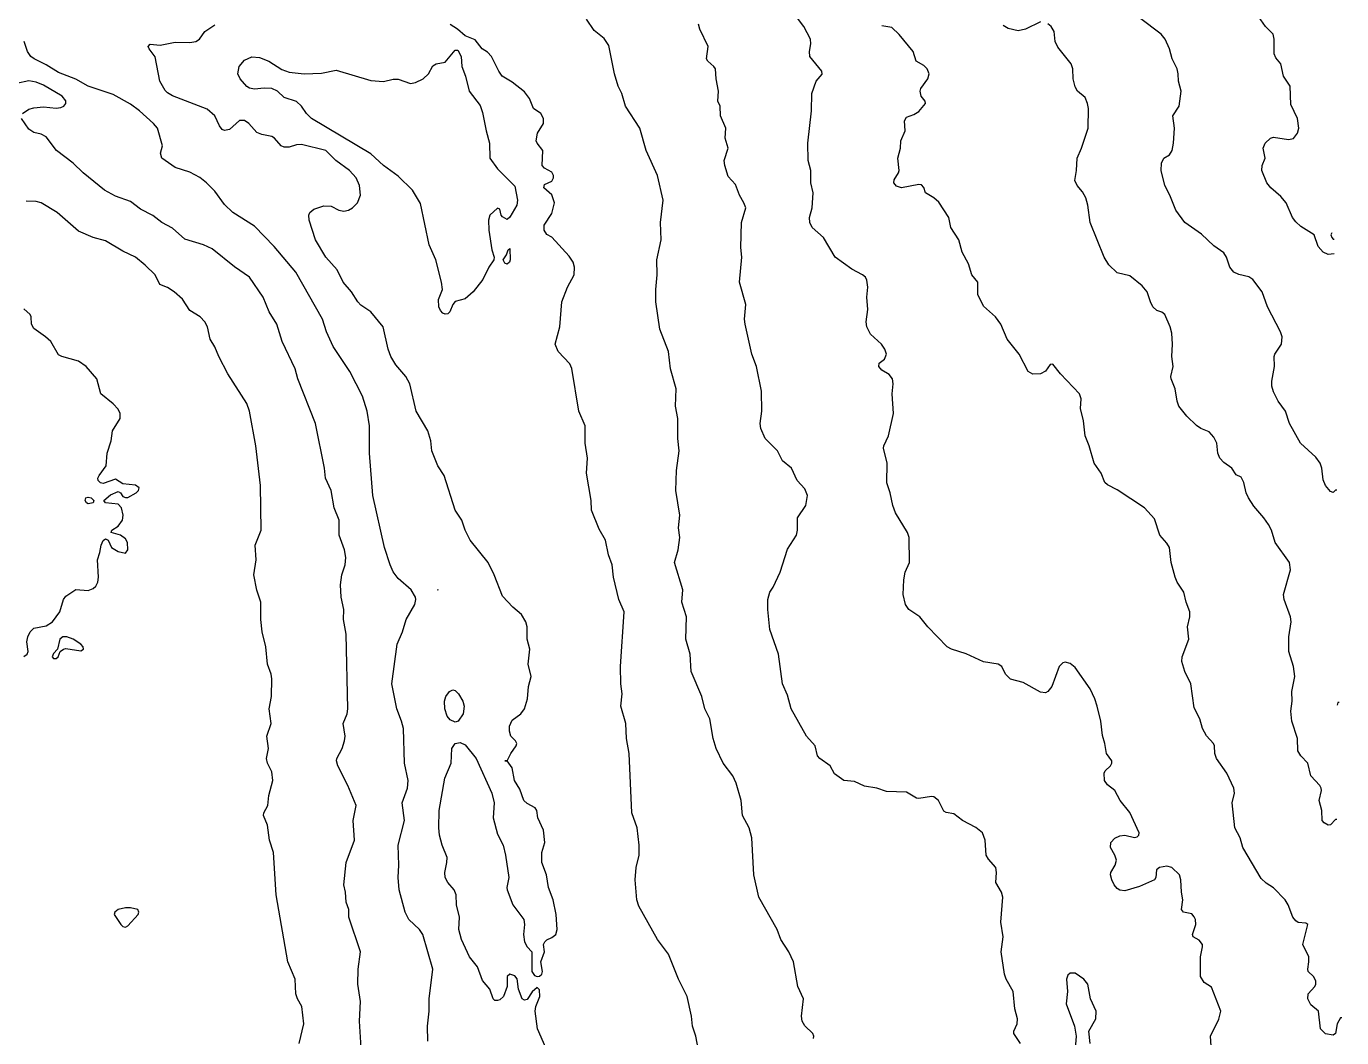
# Model space of a CAD drawing. Header units: inches. Extents: x 3308444 to 3309224, y 1376414 to 1377188.
# Drawn here: x 3309015.8 to 3309217.8, y 1376919.4 to 1377074.7 of the extents above; entities that cross this region are included whole.
import ezdxf

# ---------------------------------------------------------------- set-up
doc = ezdxf.new("R2010")
doc.units = ezdxf.units.IN
doc.header["$MEASUREMENT"] = 0

msp = doc.modelspace()

# ---------------------------------------------------------------- linework, layer by layer
for points, elevation in [([(3309197.74, 1376918.13), (3309197.66, 1376919.66), (3309198.95, 1376922.29), (3309199.21, 1376923.47), (3309197.8, 1376927.2), (3309196.66, 1376927.91), (3309196.12, 1376928.8), (3309196.1, 1376931.84), (3309196.44, 1376933.36), (3309196.4, 1376933.75), (3309195.9, 1376934.4), (3309194.99, 1376934.89), (3309194.89, 1376935.27), (3309195.4, 1376936.79), (3309195.34, 1376937.55), (3309195.14, 1376937.98), (3309194.76, 1376938.41), (3309193.49, 1376938.7), (3309193.21, 1376939.08), (3309193.4, 1376940.6), (3309193.2, 1376941.74), (3309193.11, 1376943.65), (3309192.89, 1376944.41), (3309191.71, 1376945.57), (3309190.95, 1376945.75), (3309189.81, 1376945.55), (3309189.34, 1376945.17), (3309189.25, 1376944.03), (3309189.05, 1376943.65), (3309186.76, 1376942.63), (3309184.48, 1376941.95), (3309183.72, 1376942.08), (3309183.34, 1376942.32), (3309182.85, 1376942.88), (3309182.49, 1376943.65), (3309182.29, 1376944.41), (3309182.36, 1376944.79), (3309183.03, 1376945.93), (3309183.21, 1376946.69), (3309182.97, 1376947.45), (3309182.27, 1376948.6), (3309182.34, 1376949.36), (3309182.95, 1376950.03), (3309183.72, 1376950.43), (3309184.48, 1376950.5), (3309186, 1376950.16), (3309186.38, 1376950.25), (3309186.62, 1376950.5), (3309186.68, 1376950.88), (3309185.24, 1376953.99), (3309183.76, 1376955.83), (3309182.95, 1376957.37), (3309181.81, 1376958.22), (3309181.39, 1376958.88), (3309181.3, 1376960.02), (3309181.47, 1376960.4), (3309182.31, 1376961.16), (3309182.5, 1376961.54), (3309182.49, 1376961.92), (3309181.7, 1376963.06), (3309181.44, 1376964.59), (3309181.05, 1376965.82), (3309180.8, 1376968.01), (3309180.25, 1376970.3), (3309179.91, 1376971.44), (3309179.16, 1376972.96), (3309176.86, 1376976.26), (3309176.1, 1376976.85), (3309175.34, 1376977.07), (3309174.96, 1376976.98), (3309174.39, 1376976.39), (3309173.26, 1376973.34), (3309172.67, 1376972.58), (3309172.29, 1376972.38), (3309171.53, 1376972.46), (3309168.87, 1376973.95), (3309166.96, 1376974.47), (3309166.17, 1376975.25), (3309165.58, 1376976.39), (3309165.06, 1376976.75), (3309162.77, 1376977.12), (3309160.11, 1376978.35), (3309157.9, 1376979.06), (3309157.22, 1376979.44), (3309154.25, 1376982.48), (3309152.99, 1376984.01), (3309151.34, 1376985.15), (3309150.8, 1376985.91), (3309150.46, 1376987.43), (3309150.56, 1376989.72), (3309150.75, 1376990.86), (3309151.44, 1376992.38), (3309151.38, 1376996.19), (3309151.1, 1376996.95), (3309149.29, 1377000), (3309148.89, 1377001.14), (3309148.47, 1377003.04), (3309147.96, 1377004.57), (3309147.99, 1377007.61), (3309147.44, 1377009.9), (3309147.47, 1377010.28), (3309148.18, 1377011.8), (3309148.96, 1377015.23), (3309148.75, 1377018.27), (3309148.92, 1377019.8), (3309148.82, 1377020.56), (3309148.31, 1377021.24), (3309147.16, 1377021.91), (3309146.74, 1377022.46), (3309146.78, 1377022.94), (3309147.59, 1377023.6), (3309147.92, 1377024.37), (3309147.65, 1377025.13), (3309147.14, 1377025.89), (3309145.46, 1377027.41), (3309144.88, 1377028.55), (3309144.78, 1377029.32), (3309145.05, 1377031.22), (3309144.89, 1377033.12), (3309145.01, 1377034.65), (3309144.88, 1377035.69), (3309144.65, 1377036.17), (3309144.23, 1377036.55), (3309142.59, 1377037.37), (3309140.02, 1377039.22), (3309138.22, 1377042.26), (3309136.5, 1377043.78), (3309136.1, 1377044.55), (3309136.09, 1377045.31), (3309136.48, 1377046.83), (3309136.65, 1377049.12), (3309136.29, 1377050.64), (3309136.28, 1377052.54), (3309135.89, 1377054.07), (3309135.8, 1377056.73), (3309136.4, 1377061.68), (3309136.44, 1377064.35), (3309137.09, 1377066.25), (3309138.02, 1377067.35), (3309137.97, 1377067.77), (3309136.14, 1377070.06), (3309136.07, 1377070.82), (3309136.3, 1377071.96), (3309136.22, 1377072.72), (3309135.19, 1377074.63), (3309134.06, 1377076.15)], 4488), ([(3309216.65, 1377039.75), (3309215.7, 1377039.67), (3309214.94, 1377040.01), (3309214.18, 1377040.86), (3309213.55, 1377042.64), (3309211.51, 1377043.96), (3309210.75, 1377044.64), (3309210.24, 1377045.31), (3309209.28, 1377047.59), (3309208.47, 1377048.55), (3309206.93, 1377049.88), (3309206.28, 1377050.64), (3309205.54, 1377052.54), (3309205.6, 1377053.3), (3309206.02, 1377054.45), (3309205.71, 1377055.97), (3309206.06, 1377056.73), (3309206.87, 1377057.49), (3309207.32, 1377057.68), (3309209.61, 1377057.31), (3309210.37, 1377057.47), (3309211.02, 1377058.25), (3309211.22, 1377059.02), (3309211.02, 1377060.54), (3309209.99, 1377062.65), (3309209.87, 1377065.49), (3309208.88, 1377067.01), (3309208.47, 1377068.91), (3309207.7, 1377069.85), (3309207.43, 1377070.44), (3309207.42, 1377072.72), (3309207.28, 1377073.48), (3309206.07, 1377074.63), (3309205.04, 1377076.18)], 4492), ([(3309096.3, 1376916.23), (3309094.32, 1376920.8), (3309093.94, 1376923.47), (3309094.07, 1376924.23), (3309094.66, 1376925.75), (3309094.62, 1376926.77), (3309094.24, 1376927.13), (3309093.48, 1376926.44), (3309092.71, 1376925.3), (3309092.33, 1376925.2), (3309091.95, 1376925.37), (3309091.41, 1376926.89), (3309091.19, 1376928.45), (3309090.81, 1376928.9), (3309090.05, 1376929.18), (3309089.67, 1376928.8), (3309089.63, 1376927.27), (3309089.09, 1376925.75), (3309088.53, 1376925.24), (3309088.15, 1376925.11), (3309087.76, 1376925.15), (3309087.52, 1376925.37), (3309087, 1376926.89), (3309085.86, 1376928.2), (3309085.09, 1376930.32), (3309083.86, 1376931.84), (3309082.62, 1376934.51), (3309082.23, 1376936.03), (3309082.32, 1376937.93), (3309081.86, 1376939.84), (3309081.79, 1376941.36), (3309081.5, 1376942.12), (3309080.53, 1376943.22), (3309080.13, 1376944.03), (3309080.05, 1376944.79), (3309080.4, 1376946.31), (3309080.41, 1376947.07), (3309079.65, 1376948.98), (3309079.24, 1376950.5), (3309079.14, 1376951.64), (3309079.22, 1376954.31), (3309080.09, 1376959.26), (3309081.03, 1376961.54), (3309081.14, 1376963.83), (3309081.67, 1376964.56), (3309082.43, 1376964.76), (3309083.2, 1376964.36), (3309084.87, 1376962.3), (3309087.28, 1376956.97), (3309087.65, 1376955.45), (3309087.52, 1376953.16), (3309088.15, 1376950.67), (3309089.04, 1376948.98), (3309089.39, 1376947.45), (3309089.9, 1376944.03), (3309089.6, 1376942.5), (3309089.65, 1376942.12), (3309090.53, 1376939.84), (3309092.23, 1376937.55), (3309092.3, 1376936.79), (3309092.15, 1376935.27), (3309092.31, 1376934.13), (3309092.71, 1376933.39), (3309093.43, 1376932.6), (3309093.41, 1376929.56), (3309093.86, 1376928.97), (3309094.24, 1376928.8), (3309094.62, 1376928.84), (3309094.95, 1376929.18), (3309095.06, 1376929.56), (3309094.83, 1376931.08), (3309095.36, 1376932.6), (3309095.25, 1376933.75), (3309095.41, 1376934.13), (3309095.76, 1376934.46), (3309096.52, 1376934.79), (3309097.13, 1376935.27), (3309097.34, 1376936.03), (3309097.18, 1376938.31), (3309096.71, 1376940.6), (3309095.97, 1376942.5), (3309095.67, 1376944.41), (3309094.95, 1376946.31), (3309094.96, 1376947.83), (3309095.43, 1376949.36), (3309095.2, 1376951.26), (3309094.33, 1376953.16), (3309094.18, 1376954.31), (3309093.92, 1376954.69), (3309092.71, 1376955.35), (3309092.2, 1376955.83), (3309091.57, 1376957.56), (3309090.77, 1376958.88), (3309090.43, 1376960.87), (3309089.67, 1376961.92), (3309089.29, 1376961.92), (3309089.67, 1376961.92), (3309090.22, 1376963.06), (3309091.05, 1376964.21), (3309091.14, 1376964.59), (3309090.94, 1376964.97), (3309090.19, 1376965.73), (3309089.99, 1376966.49), (3309090, 1376967.25), (3309090.43, 1376968.15), (3309091.74, 1376969.16), (3309092.29, 1376969.92), (3309092.75, 1376971.44), (3309092.91, 1376973.34), (3309093.31, 1376974.87), (3309092.88, 1376976.77), (3309093.15, 1376979.06), (3309092.7, 1376980.58), (3309092.7, 1376982.48), (3309092.52, 1376983.24), (3309091.84, 1376984.39), (3309090.49, 1376985.53), (3309088.91, 1376987.21), (3309087.67, 1376990.48), (3309086.75, 1376992.38), (3309083.96, 1376995.82), (3309083.18, 1376997.33), (3309082.67, 1376998.86), (3309081.67, 1377000.38), (3309079.99, 1377005.71), (3309079.01, 1377007.23), (3309078.08, 1377009.52), (3309077.91, 1377011.04), (3309077.47, 1377012.56), (3309075.65, 1377015.61), (3309074.68, 1377019.8), (3309074.08, 1377020.94), (3309072.53, 1377022.71), (3309071.77, 1377023.99), (3309071.37, 1377025.13), (3309070.6, 1377028.55), (3309068.73, 1377030.84), (3309067.2, 1377031.86), (3309066.7, 1377032.36), (3309065.72, 1377033.89), (3309064.46, 1377035.41), (3309063.55, 1377037.31), (3309061.82, 1377039.22), (3309060.2, 1377041.88), (3309059.23, 1377044.93), (3309059.18, 1377045.69), (3309059.35, 1377046.07), (3309059.97, 1377046.62), (3309061.49, 1377047.14), (3309062.63, 1377047.08), (3309063.78, 1377046.47), (3309064.54, 1377046.28), (3309065.3, 1377046.46), (3309065.87, 1377046.83), (3309066.65, 1377047.59), (3309067.12, 1377048.73), (3309066.98, 1377050.26), (3309066.46, 1377051.4), (3309065.42, 1377052.54), (3309063.36, 1377054.07), (3309061.82, 1377055.59), (3309058.07, 1377056.51), (3309057.3, 1377056.49), (3309056.16, 1377056.14), (3309055.4, 1377056.14), (3309054.93, 1377056.35), (3309053.91, 1377057.49), (3309053.5, 1377057.75), (3309051.97, 1377058.05), (3309051.21, 1377058.35), (3309049.98, 1377059.78), (3309049.31, 1377060.23), (3309048.55, 1377060.2), (3309047.02, 1377058.86), (3309046.26, 1377058.7), (3309045.88, 1377058.86), (3309045.46, 1377059.4), (3309044.77, 1377060.92), (3309043.6, 1377061.97), (3309038.27, 1377064), (3309037.5, 1377064.44), (3309037.12, 1377064.84), (3309036.33, 1377066.25), (3309035.6, 1377069.97), (3309034.66, 1377071.2), (3309034.53, 1377071.58), (3309034.84, 1377071.94), (3309036.36, 1377071.8), (3309038.65, 1377072.22), (3309040.93, 1377072.18), (3309041.82, 1377072.34), (3309042.38, 1377072.72), (3309043.22, 1377073.88), (3309044.74, 1377074.88)], 4484), ([(3309118.96, 1376917.75), (3309118.63, 1376919.66), (3309118.08, 1376921.18), (3309117.96, 1376922.7), (3309117.27, 1376925.75), (3309115.94, 1376928.41), (3309114.42, 1376932.25), (3309112.72, 1376934.51), (3309109.85, 1376939.61), (3309109.54, 1376940.6), (3309109.31, 1376943.65), (3309109.45, 1376945.55), (3309109.92, 1376947.45), (3309109.9, 1376948.98), (3309109.59, 1376951.64), (3309108.78, 1376953.93), (3309108.39, 1376963.06), (3309107.97, 1376965.35), (3309107.89, 1376967.63), (3309107.11, 1376970.3), (3309107.31, 1376972.2), (3309107.1, 1376973.73), (3309107.04, 1376976.39), (3309107.61, 1376984.77), (3309106.8, 1376986.67), (3309105.96, 1376990.1), (3309105.79, 1376992), (3309105.2, 1376993.52), (3309104.72, 1376995.81), (3309103.76, 1376997.47), (3309102.61, 1377000.38), (3309102.55, 1377001.9), (3309101.82, 1377006.09), (3309101.97, 1377008.37), (3309101.64, 1377010.66), (3309101.6, 1377013.32), (3309100.65, 1377015.61), (3309099.57, 1377022.13), (3309099.27, 1377022.84), (3309097.48, 1377024.75), (3309097, 1377025.89), (3309097.74, 1377028.55), (3309098.06, 1377032.36), (3309098.92, 1377034.65), (3309099.93, 1377036.55), (3309100.01, 1377037.69), (3309099.8, 1377038.45), (3309099.19, 1377039.41), (3309096.52, 1377042.3), (3309095.76, 1377042.74), (3309095.35, 1377043.4), (3309095.33, 1377044.17), (3309096.52, 1377045.93), (3309096.89, 1377047.59), (3309096.52, 1377048.78), (3309095.27, 1377049.88), (3309095.38, 1377050.38), (3309096.52, 1377050.89), (3309096.76, 1377051.4), (3309096.74, 1377051.78), (3309096.52, 1377052.27), (3309095.38, 1377052.89), (3309095.03, 1377053.3), (3309095.11, 1377055.59), (3309094.24, 1377056.73), (3309094.12, 1377057.11), (3309094.3, 1377058.25), (3309095.22, 1377059.78), (3309095.24, 1377060.54), (3309094.83, 1377061.3), (3309093.71, 1377062.06), (3309093.08, 1377063.58), (3309092.33, 1377064.64), (3309090.43, 1377066.09), (3309088.87, 1377067.01), (3309088.35, 1377067.77), (3309087.25, 1377070.06), (3309086.62, 1377070.69), (3309085.81, 1377071.2), (3309084.72, 1377072.62), (3309083.2, 1377073.23), (3309082, 1377074.25), (3309080.91, 1377074.93)], 4485), ([(3309136.67, 1376919.28), (3309136.73, 1376919.66), (3309136.59, 1376920.04), (3309135.36, 1376921.25), (3309134.95, 1376921.94), (3309134.84, 1376922.7), (3309135.13, 1376925.37), (3309134.29, 1376927.27), (3309133.59, 1376931.08), (3309132.91, 1376932.6), (3309131.69, 1376934.51), (3309131.13, 1376936.03), (3309128.3, 1376940.98), (3309127.54, 1376944.41), (3309127.21, 1376950.12), (3309126.8, 1376951.64), (3309125.79, 1376953.55), (3309125.59, 1376955.83), (3309124.82, 1376958.49), (3309124.28, 1376959.64), (3309122.82, 1376961.54), (3309121.72, 1376963.83), (3309121.29, 1376965.35), (3309120.77, 1376968.39), (3309120, 1376969.92), (3309119.52, 1376971.82), (3309117.92, 1376975.63), (3309117.74, 1376978.29), (3309117.08, 1376980.58), (3309117.19, 1376984.01), (3309116.48, 1376986.29), (3309116.61, 1376988.19), (3309115.34, 1376992.38), (3309115.88, 1376994.29), (3309116.16, 1376996.19), (3309115.95, 1376997.71), (3309116.14, 1376999.62), (3309115.55, 1377003.42), (3309115.67, 1377006.47), (3309116.07, 1377009.52), (3309115.84, 1377011.42), (3309115.84, 1377014.47), (3309115.5, 1377016.37), (3309115.59, 1377019.04), (3309114.74, 1377022.08), (3309114.43, 1377024.75), (3309113.11, 1377028.17), (3309112.48, 1377032.36), (3309112.45, 1377034.27), (3309112.68, 1377036.55), (3309112.63, 1377038.83), (3309113.31, 1377041.88), (3309113.2, 1377044.55), (3309113.61, 1377047.97), (3309112.71, 1377051.78), (3309110.97, 1377055.59), (3309110.01, 1377059.02), (3309107.83, 1377062.44), (3309107.25, 1377064.35), (3309106.67, 1377065.49), (3309106.15, 1377067.39), (3309105.28, 1377071.72), (3309104.52, 1377072.81), (3309103, 1377074.05), (3309101.82, 1377075.77)], 4486), ([(3309168.46, 1376918.52), (3309167.47, 1376920.04), (3309167.45, 1376920.42), (3309167.98, 1376921.56), (3309168, 1376922.32), (3309167.59, 1376923.85), (3309167.33, 1376926.51), (3309166.26, 1376928.41), (3309166, 1376929.18), (3309165.5, 1376932.6), (3309165.79, 1376934.89), (3309165.47, 1376937.17), (3309165.75, 1376940.98), (3309165.53, 1376941.74), (3309164.68, 1376943.26), (3309164.79, 1376944.79), (3309164.69, 1376945.55), (3309163.54, 1376946.85), (3309163.22, 1376947.45), (3309163.07, 1376949.74), (3309162.62, 1376950.88), (3309161.63, 1376951.68), (3309159.57, 1376952.78), (3309158.21, 1376953.79), (3309157.06, 1376953.99), (3309156.68, 1376954.19), (3309155.88, 1376955.83), (3309155.16, 1376956.37), (3309154.78, 1376956.46), (3309152.87, 1376956.12), (3309152.49, 1376956.21), (3309150.97, 1376957.11), (3309147.92, 1376957.21), (3309146.4, 1376957.71), (3309144.5, 1376958.04), (3309142.97, 1376958.77), (3309141.35, 1376958.88), (3309139.93, 1376959.92), (3309139.26, 1376961.16), (3309137.64, 1376962.26), (3309137.28, 1376962.68), (3309136.95, 1376964.21), (3309135.61, 1376965.73), (3309133.27, 1376969.92), (3309132.69, 1376972.02), (3309131.92, 1376973.73), (3309131.32, 1376978.29), (3309129.99, 1376982.1), (3309129.67, 1376985.15), (3309129.67, 1376986.67), (3309129.97, 1376987.81), (3309130.48, 1376988.57), (3309131.55, 1376990.86), (3309132.69, 1376994.39), (3309134.06, 1376996.57), (3309134.22, 1376997.33), (3309134.21, 1376999.24), (3309135.49, 1377001.14), (3309135.75, 1377002.66), (3309135.36, 1377003.7), (3309134.17, 1377004.95), (3309133.33, 1377006.85), (3309131.92, 1377007.99), (3309131.17, 1377009.52), (3309129.27, 1377011.39), (3309128.62, 1377012.94), (3309128.51, 1377013.7), (3309128.75, 1377015.61), (3309128.68, 1377018.65), (3309127.92, 1377022.46), (3309127.21, 1377024.37), (3309126.21, 1377028.94), (3309126.11, 1377029.7), (3309126.27, 1377031.98), (3309125.33, 1377035.41), (3309125.7, 1377039.22), (3309125.55, 1377040.74), (3309125.62, 1377044.55), (3309126.27, 1377046.83), (3309126.01, 1377047.59), (3309125.31, 1377048.73), (3309124.7, 1377050.41), (3309123.56, 1377051.6), (3309123.06, 1377053.3), (3309122.97, 1377054.07), (3309123.57, 1377055.97), (3309123.13, 1377057.49), (3309123.21, 1377059.02), (3309122.39, 1377060.92), (3309122.35, 1377062.44), (3309121.97, 1377063.2), (3309122.09, 1377064.73), (3309121.74, 1377066.63), (3309121.66, 1377068.15), (3309121.4, 1377068.53), (3309120.44, 1377069.3), (3309120.24, 1377069.68), (3309120.53, 1377071.58), (3309119.23, 1377074.25), (3309119.04, 1377075.01)], 4487), ([(3309217.79, 1376922.46), (3309217.6, 1376922.46), (3309217.12, 1376921.56), (3309216.85, 1376920.04), (3309216.46, 1376919.82), (3309215.32, 1376920.01), (3309214.54, 1376920.8), (3309214.23, 1376923.47), (3309213.03, 1376924.49), (3309212.61, 1376925.37), (3309212.67, 1376926.13), (3309213.68, 1376927.27), (3309213.84, 1376927.65), (3309213.8, 1376928.14), (3309213.47, 1376928.8), (3309212.65, 1376929.56), (3309212.57, 1376929.94), (3309212.77, 1376931.08), (3309212.73, 1376931.84), (3309211.83, 1376933.75), (3309212.58, 1376936.79), (3309212.27, 1376936.99), (3309211.13, 1376937.1), (3309210.75, 1376937.34), (3309210.3, 1376937.93), (3309209.59, 1376939.84), (3309209.12, 1376940.6), (3309207.32, 1376942.45), (3309206.18, 1376943.14), (3309205.42, 1376943.88), (3309202.62, 1376948.6), (3309202.18, 1376950.12), (3309201.4, 1376951.64), (3309200.96, 1376955.45), (3309201.33, 1376956.97), (3309201.24, 1376957.73), (3309200.17, 1376960.02), (3309198.55, 1376962.3), (3309198.29, 1376963.06), (3309198.26, 1376964.21), (3309198.12, 1376964.59), (3309197.04, 1376965.78), (3309196.43, 1376966.87), (3309196.02, 1376968.39), (3309195.14, 1376970.07), (3309194.64, 1376973.73), (3309193.73, 1376975.63), (3309193.23, 1376977.15), (3309193.3, 1376977.91), (3309194.33, 1376980.58), (3309194.13, 1376982.48), (3309194.46, 1376984.01), (3309194.47, 1376984.77), (3309193.89, 1376986.29), (3309193.54, 1376987.81), (3309192.55, 1376989.34), (3309192.23, 1376990.1), (3309191.6, 1376992.38), (3309191.33, 1376994.67), (3309190.95, 1376995.33), (3309189.87, 1376996.57), (3309189.05, 1376999.05), (3309187.52, 1377000.78), (3309183.34, 1377003.54), (3309181.81, 1377004.29), (3309181.43, 1377004.67), (3309180.85, 1377006.09), (3309179.79, 1377007.61), (3309179.03, 1377010.28), (3309178.4, 1377011.8), (3309178.16, 1377014.09), (3309177.71, 1377015.99), (3309177.8, 1377017.51), (3309177.55, 1377018.27), (3309174.62, 1377021.32), (3309173.44, 1377022.82), (3309173.05, 1377022.75), (3309172.29, 1377021.74), (3309171.53, 1377021.33), (3309170.39, 1377021.28), (3309169.65, 1377021.7), (3309168.27, 1377024.37), (3309166.45, 1377026.65), (3309165.47, 1377028.94), (3309164.65, 1377030.08), (3309162.77, 1377031.69), (3309161.91, 1377033.5), (3309161.93, 1377035.41), (3309161.01, 1377036.55), (3309160.49, 1377038.21), (3309159.5, 1377039.98), (3309158.99, 1377041.88), (3309157.78, 1377043.78), (3309157.46, 1377045.31), (3309155.92, 1377047.66), (3309155.16, 1377048.33), (3309153.89, 1377049.12), (3309153.64, 1377049.92), (3309153.26, 1377050.33), (3309152.87, 1377050.38), (3309150.21, 1377049.88), (3309149.45, 1377050.15), (3309149.03, 1377050.64), (3309149.07, 1377051.13), (3309149.76, 1377052.16), (3309149.85, 1377052.54), (3309149.61, 1377054.45), (3309150.06, 1377055.97), (3309150.1, 1377057.11), (3309150.74, 1377058.63), (3309150.64, 1377060.16), (3309150.97, 1377060.73), (3309152.11, 1377061.13), (3309152.87, 1377061.61), (3309153.89, 1377062.82), (3309153.83, 1377063.2), (3309153.23, 1377063.97), (3309153.05, 1377064.73), (3309153.15, 1377065.11), (3309154.26, 1377066.63), (3309154.45, 1377067.39), (3309154.13, 1377068.15), (3309153.64, 1377068.67), (3309152.45, 1377069.3), (3309152.01, 1377070.82), (3309149.83, 1377073.43), (3309148.69, 1377074.49), (3309147.16, 1377074.77)], 4489), ([(3309171.53, 1377075.36), (3309169.25, 1377074.26), (3309168.1, 1377074), (3309166.58, 1377074.35), (3309165.82, 1377074.78)], 4490), ([(3309217.03, 1376952.91), (3309216.84, 1376952.91), (3309216.08, 1376952.1), (3309215.7, 1376952.02), (3309215.08, 1376952.4), (3309214.82, 1376952.78), (3309214.76, 1376954.31), (3309214.35, 1376955.83), (3309214.68, 1376957.35), (3309214.64, 1376957.73), (3309214.46, 1376958.11), (3309213.03, 1376959.6), (3309212.57, 1376961.54), (3309211.51, 1376962.68), (3309211.05, 1376963.44), (3309210.99, 1376965.35), (3309210.16, 1376968.01), (3309209.99, 1376969.54), (3309210.21, 1376971.06), (3309210.16, 1376972.58), (3309210.59, 1376974.87), (3309210.4, 1376976.39), (3309209.7, 1376978.68), (3309209.69, 1376980.96), (3309210.04, 1376983.24), (3309209.91, 1376984.01), (3309208.94, 1376986.67), (3309208.85, 1376987.43), (3309209.91, 1376991.24), (3309209.8, 1376992.38), (3309207.58, 1376995.43), (3309207.01, 1376997.33), (3309206.56, 1376998.19), (3309205.84, 1376999.24), (3309204.28, 1377001.01), (3309203.47, 1377002.28), (3309203.1, 1377003.04), (3309202.75, 1377004.67), (3309202.37, 1377005.47), (3309201.61, 1377005.84), (3309200.9, 1377006.85), (3309199.71, 1377007.7), (3309199.06, 1377008.37), (3309198.79, 1377009.14), (3309198.61, 1377010.66), (3309198.18, 1377011.59), (3309197.42, 1377012.43), (3309196.16, 1377012.94), (3309195.52, 1377013.39), (3309194, 1377014.85), (3309192.77, 1377016.37), (3309192.51, 1377017.13), (3309192.23, 1377019.04), (3309191.59, 1377020.56), (3309191.56, 1377020.94), (3309191.92, 1377022.46), (3309191.7, 1377023.99), (3309191.83, 1377025.89), (3309191.71, 1377027.56), (3309191.44, 1377028.55), (3309190.61, 1377030.46), (3309190.19, 1377030.79), (3309189.43, 1377031.05), (3309188.81, 1377031.6), (3309188.41, 1377032.36), (3309187.92, 1377033.89), (3309187.14, 1377034.86), (3309185.24, 1377036.36), (3309183.34, 1377036.85), (3309182.02, 1377038.07), (3309181.31, 1377039.22), (3309179.18, 1377044.55), (3309178.83, 1377047.21), (3309178.49, 1377048.35), (3309178, 1377049.28), (3309177.16, 1377050.26), (3309176.79, 1377051.02), (3309177.09, 1377052.54), (3309177.15, 1377054.45), (3309177.86, 1377055.97), (3309178.85, 1377059.02), (3309178.89, 1377062.06), (3309178.77, 1377062.84), (3309178.39, 1377063.73), (3309177.25, 1377064.73), (3309176.86, 1377065.39), (3309176.58, 1377066.63), (3309176.5, 1377068.15), (3309176.25, 1377068.91), (3309174.2, 1377071.47), (3309173.82, 1377072.34), (3309173.62, 1377073.86), (3309173.18, 1377074.63), (3309172.67, 1377075.07)], 4490), ([(3309217.03, 1377003.48), (3309216.84, 1377003.48), (3309216.46, 1377003.13), (3309216.08, 1377003.25), (3309215.32, 1377004.17), (3309214.94, 1377005.06), (3309214.74, 1377006.85), (3309214.49, 1377007.61), (3309213.8, 1377008.54), (3309211.46, 1377010.66), (3309209.79, 1377013.7), (3309209.16, 1377015.61), (3309208.05, 1377017.13), (3309207.32, 1377018.56), (3309207.09, 1377019.42), (3309207.07, 1377020.18), (3309207.49, 1377022.46), (3309207.43, 1377023.99), (3309207.53, 1377024.37), (3309208.56, 1377025.89), (3309208.63, 1377027.03), (3309208.38, 1377027.79), (3309206.38, 1377031.6), (3309205.57, 1377033.89), (3309204.17, 1377035.79), (3309203.52, 1377036.2), (3309201.99, 1377036.56), (3309201.23, 1377036.95), (3309200.62, 1377037.69), (3309200.09, 1377039.25), (3309199.71, 1377039.91), (3309198.18, 1377040.96), (3309196.28, 1377042.75), (3309193.7, 1377044.55), (3309192.32, 1377046.45), (3309191.41, 1377048.73), (3309190.61, 1377050.26), (3309190.09, 1377052.54), (3309190.11, 1377053.68), (3309190.5, 1377054.45), (3309191.33, 1377054.96), (3309191.76, 1377055.59), (3309191.99, 1377056.73), (3309192.1, 1377059.02), (3309191.84, 1377060.92), (3309192.85, 1377062.42), (3309193.16, 1377064.73), (3309192.72, 1377066.25), (3309192.7, 1377067.39), (3309192.52, 1377068.15), (3309191.77, 1377069.68), (3309191.36, 1377071.2), (3309190.67, 1377072.72), (3309190.07, 1377073.48), (3309186.76, 1377075.98)], 4491), ([(3309077.48, 1376918.9), (3309077.4, 1376921.18), (3309077.66, 1376923.47), (3309077.66, 1376925.37), (3309078.25, 1376929.94), (3309076.67, 1376935.27), (3309076.17, 1376936.03), (3309074.55, 1376937.55), (3309073.96, 1376938.7), (3309073.08, 1376942.12), (3309072.91, 1376944.03), (3309073.03, 1376945.93), (3309072.9, 1376948.98), (3309073.87, 1376952.78), (3309073.53, 1376955.45), (3309074.32, 1376957.73), (3309074.44, 1376958.88), (3309073.9, 1376961.54), (3309073.71, 1376966.87), (3309073.43, 1376968.01), (3309072.7, 1376969.92), (3309071.96, 1376973.73), (3309072.76, 1376979.82), (3309073.55, 1376981.72), (3309074.12, 1376983.62), (3309075.45, 1376985.91), (3309075.64, 1376986.67), (3309075.59, 1376987.05), (3309074.9, 1376988.19), (3309072.92, 1376989.91), (3309072.15, 1376990.95), (3309071.67, 1376992), (3309070.83, 1376994.67), (3309069.02, 1377002.66), (3309068.53, 1377009.14), (3309068.51, 1377013.32), (3309068.16, 1377015.61), (3309067.45, 1377017.89), (3309065.46, 1377021.7), (3309062.93, 1377025.51), (3309061.92, 1377027.79), (3309061.29, 1377029.7), (3309057.18, 1377036.93), (3309053.88, 1377040.88), (3309050.83, 1377043.99), (3309047.51, 1377046.07), (3309046.26, 1377047.3), (3309044.74, 1377049.38), (3309043.5, 1377050.64), (3309042.45, 1377051.46), (3309040.93, 1377052.27), (3309038.65, 1377052.98), (3309036.6, 1377054.45), (3309036.4, 1377055.21), (3309036.72, 1377056.35), (3309035.97, 1377059.02), (3309035.35, 1377059.78), (3309033.21, 1377061.68), (3309031.79, 1377062.7), (3309029.13, 1377064.21), (3309025.32, 1377065.47), (3309023.42, 1377066.57), (3309020.75, 1377067.6), (3309018.85, 1377068.78), (3309017, 1377069.68), (3309016.52, 1377070.06), (3309016.01, 1377070.82), (3309015.48, 1377072.34)], 4483), ([(3309080.85, 1377030.84), (3309080.53, 1377030.56), (3309080.15, 1377030.49), (3309079.77, 1377030.64), (3309079.39, 1377031.05), (3309079.16, 1377031.6), (3309079.12, 1377032.74), (3309079.72, 1377034.27), (3309079.57, 1377035.41), (3309078.68, 1377038.83), (3309077.68, 1377041.12), (3309076.34, 1377047.45), (3309075.09, 1377049.5), (3309072.92, 1377051.66), (3309070.63, 1377053.31), (3309068.73, 1377055.1), (3309059.62, 1377060.54), (3309058.84, 1377061.3), (3309058.06, 1377062.44), (3309057.3, 1377063.14), (3309055.4, 1377063.75), (3309054.36, 1377064.73), (3309053.5, 1377065.14), (3309052.35, 1377065.19), (3309050.83, 1377065.04), (3309050.07, 1377065.19), (3309049.69, 1377065.43), (3309048.62, 1377066.63), (3309048.31, 1377067.39), (3309048.49, 1377068.53), (3309049.31, 1377069.47), (3309050.45, 1377070), (3309051.59, 1377069.9), (3309053.04, 1377069.3), (3309055.02, 1377068.02), (3309056.16, 1377067.64), (3309058.45, 1377067.4), (3309061.11, 1377067.48), (3309063.4, 1377067.96), (3309068.73, 1377066.34), (3309070.63, 1377066.22), (3309072.15, 1377066.55), (3309072.92, 1377066.56), (3309074.82, 1377065.9), (3309075.58, 1377066.05), (3309076.76, 1377066.63), (3309077.57, 1377067.39), (3309078.25, 1377068.63), (3309078.72, 1377068.91), (3309080.15, 1377069.19), (3309081.67, 1377071.01), (3309082.05, 1377071.03), (3309082.6, 1377070.06), (3309082.69, 1377068.53), (3309083.26, 1377067.01), (3309083.79, 1377064.73), (3309085.48, 1377062.51), (3309085.86, 1377061.45), (3309086.4, 1377058.63), (3309086.93, 1377056.73), (3309087, 1377054.45), (3309088.15, 1377052.81), (3309090.81, 1377050.16), (3309091.25, 1377047.97), (3309091.11, 1377047.21), (3309090.05, 1377045.38), (3309089.67, 1377045.04), (3309088.91, 1377045.41), (3309088.72, 1377045.69), (3309088.53, 1377046.6), (3309088.15, 1377046.78), (3309086.98, 1377045.69), (3309086.76, 1377044.93), (3309086.84, 1377043.4), (3309087.28, 1377040.36), (3309087.67, 1377039.22), (3309087.62, 1377038.83), (3309086.83, 1377037.69), (3309085.9, 1377035.79), (3309084.4, 1377033.89), (3309083.2, 1377032.82), (3309081.67, 1377032.44), (3309081.29, 1377031.97), (3309080.85, 1377030.84)], 4485), ([(3309015.24, 1377061.3), (3309016.18, 1377061.95), (3309016.94, 1377062.18), (3309018.47, 1377062.29), (3309020.37, 1377062.12), (3309021.13, 1377062.22), (3309021.59, 1377062.44), (3309021.89, 1377062.82), (3309021.89, 1377063.24), (3309021.29, 1377063.97), (3309018.47, 1377065.65), (3309017.32, 1377066.09), (3309016.18, 1377066.3), (3309014.28, 1377065.91)], 4482), ([(3309067.32, 1376916.23), (3309066.96, 1376921.94), (3309067.1, 1376924.99), (3309066.71, 1376927.65), (3309066.76, 1376929.94), (3309067.11, 1376932.6), (3309065.31, 1376937.93), (3309065.34, 1376939.08), (3309064.92, 1376940.22), (3309064.82, 1376941.74), (3309064.56, 1376942.88), (3309064.94, 1376946.31), (3309066.18, 1376949.74), (3309065.99, 1376952.78), (3309066.46, 1376955.07), (3309065.2, 1376958.11), (3309063.66, 1376961.16), (3309063.44, 1376961.92), (3309063.5, 1376962.3), (3309064.33, 1376963.83), (3309064.67, 1376964.97), (3309064.75, 1376965.73), (3309064.45, 1376967.63), (3309065.08, 1376969.16), (3309065.19, 1376969.92), (3309064.92, 1376981.34), (3309064.52, 1376983.62), (3309064.54, 1376985.15), (3309064.14, 1376987.05), (3309064.03, 1376988.96), (3309064.24, 1376990.48), (3309064.75, 1376992), (3309064.86, 1376993.14), (3309064.67, 1376994.29), (3309063.87, 1376996.57), (3309063.84, 1376998.86), (3309063.1, 1377000.76), (3309062.6, 1377003.42), (3309061.77, 1377005.33), (3309061.62, 1377006.85), (3309060.2, 1377013.7), (3309057.49, 1377020.56), (3309057.07, 1377022.08), (3309055.09, 1377026.27), (3309054.26, 1377028.94), (3309053.12, 1377030.87), (3309052.2, 1377033.12), (3309050.07, 1377036.16), (3309047.79, 1377037.73), (3309044.36, 1377040.54), (3309043.02, 1377041.12), (3309040.17, 1377041.99), (3309038.27, 1377043.71), (3309036.61, 1377044.55), (3309035.22, 1377045.62), (3309033.32, 1377046.62), (3309031.79, 1377047.77), (3309029.51, 1377048.62), (3309027.82, 1377049.5), (3309024.56, 1377052.18), (3309022.98, 1377053.68), (3309020.43, 1377055.59), (3309018.85, 1377057.7), (3309018.09, 1377058.11), (3309016.94, 1377058.39), (3309016.18, 1377058.89), (3309015.06, 1377060.54)], 4482), ([(3309057.72, 1376918.52), (3309058.42, 1376921.56), (3309058.09, 1376924.23), (3309057.45, 1376925.37), (3309057.21, 1376926.13), (3309057.1, 1376928.41), (3309055.99, 1376931.08), (3309054.18, 1376941.36), (3309053.74, 1376947.83), (3309053.14, 1376949.74), (3309052.84, 1376952.02), (3309052.24, 1376953.55), (3309052.28, 1376953.93), (3309052.87, 1376955.07), (3309053.05, 1376956.59), (3309053.65, 1376958.88), (3309053.5, 1376960.24), (3309052.85, 1376961.54), (3309052.69, 1376962.3), (3309053.02, 1376963.83), (3309052.75, 1376965.73), (3309053.41, 1376967.63), (3309053.1, 1376969.92), (3309053.46, 1376971.82), (3309053.52, 1376974.49), (3309053.41, 1376975.25), (3309052.83, 1376976.77), (3309052.57, 1376979.44), (3309052.01, 1376981.72), (3309051.83, 1376983.62), (3309051.83, 1376986.29), (3309051.21, 1376988.1), (3309050.74, 1376990.48), (3309051.08, 1376992.76), (3309050.96, 1376995.05), (3309051.85, 1376997.33), (3309051.76, 1377004.19), (3309051.05, 1377010.28), (3309050.06, 1377015.61), (3309049.68, 1377016.75), (3309046.74, 1377021.32), (3309045.35, 1377023.99), (3309044.74, 1377025.47), (3309044.04, 1377026.65), (3309043.61, 1377028.55), (3309043.22, 1377029.32), (3309042.48, 1377030.08), (3309040.93, 1377031.07), (3309039.79, 1377032.78), (3309038.52, 1377033.89), (3309037.5, 1377034.6), (3309036.33, 1377035.03), (3309035.59, 1377036.55), (3309034.08, 1377038.02), (3309032.55, 1377039.24), (3309030.65, 1377040.14), (3309027.99, 1377041.74), (3309026.08, 1377042.27), (3309023.8, 1377043.24), (3309020.52, 1377046.07), (3309018.09, 1377047.58), (3309017.32, 1377047.8), (3309015.8, 1377047.85)], 4481), ([(3309216.27, 1377042.96), (3309216.15, 1377042.64), (3309216.3, 1377042.26), (3309216.46, 1377042.01), (3309216.65, 1377042.01)], 4492), ([(3309089.99, 1377038.45), (3309089.67, 1377038.17), (3309089.29, 1377038.31), (3309089.02, 1377038.83), (3309089.54, 1377039.6), (3309089.8, 1377040.36), (3309090.05, 1377040.55), (3309090.12, 1377038.83), (3309089.99, 1377038.45)], 4485), ([(3309015.42, 1376977.96), (3309015.92, 1376978.29), (3309016.07, 1376978.68), (3309015.88, 1376980.2), (3309016.03, 1376980.96), (3309016.38, 1376981.72), (3309016.94, 1376982.27), (3309018.85, 1376982.62), (3309019.85, 1376983.24), (3309020.96, 1376984.77), (3309021.51, 1376986.67), (3309021.89, 1376987.21), (3309023.42, 1376988.21), (3309025.32, 1376988.05), (3309026.08, 1376988.36), (3309026.46, 1376988.72), (3309026.78, 1376989.34), (3309026.88, 1376990.1), (3309026.73, 1376992.76), (3309027.1, 1376993.91), (3309027.28, 1376995.05), (3309027.6, 1376995.73), (3309027.99, 1376995.98), (3309028.37, 1376995.81), (3309028.9, 1376994.67), (3309029.89, 1376994.03), (3309031.03, 1376993.82), (3309031.37, 1376994.29), (3309031.35, 1376995.43), (3309031.03, 1376996), (3309030.27, 1376996.56), (3309028.84, 1376996.95), (3309028.96, 1376997.33), (3309029.89, 1376997.93), (3309030.58, 1376998.86), (3309030.69, 1376999.62), (3309030.44, 1377000.76), (3309029.89, 1377001.33), (3309027.99, 1377001.52), (3309027.71, 1377001.9), (3309028.75, 1377002.77), (3309029.89, 1377003.26), (3309030.27, 1377003.04), (3309030.65, 1377002.5), (3309031.03, 1377002.32), (3309031.41, 1377002.35), (3309032.67, 1377003.04), (3309033.04, 1377003.42), (3309033.13, 1377003.81), (3309032.55, 1377004.26), (3309030.65, 1377004.45), (3309029.51, 1377005.15), (3309027.6, 1377004.5), (3309027.19, 1377004.57), (3309026.82, 1377004.95), (3309026.8, 1377005.33), (3309026.98, 1377005.71), (3309028.09, 1377007.23), (3309028.2, 1377009.14), (3309028.86, 1377011.04), (3309029.02, 1377012.56), (3309030.24, 1377014.47), (3309030.23, 1377015.23), (3309029.89, 1377015.88), (3309029.13, 1377016.71), (3309027.27, 1377018.27), (3309026.61, 1377020.56), (3309025.02, 1377022.46), (3309023.8, 1377023.29), (3309021.27, 1377023.99), (3309020.75, 1377024.26), (3309019.55, 1377026.27), (3309018.74, 1377027.03), (3309016.94, 1377028.28), (3309016.6, 1377028.94), (3309016.55, 1377030.08), (3309016.41, 1377030.46), (3309015.42, 1377031.32)], 4480), ([(3309026.08, 1377001.52), (3309025.32, 1377001.38), (3309025.06, 1377001.52), (3309024.82, 1377001.9), (3309024.94, 1377002.28), (3309025.32, 1377002.39), (3309025.79, 1377002.28), (3309026.15, 1377001.9), (3309026.08, 1377001.52)], 4480), ([(3309079.01, 1376988.16), (3309079.03, 1376988.19), (3309079.01, 1376988.23), (3309078.96, 1376988.19), (3309079.01, 1376988.16)], 4483), ([(3309020.37, 1376977.63), (3309020.72, 1376977.91), (3309020.99, 1376978.68), (3309021.51, 1376979.06), (3309021.89, 1376979.16), (3309024.18, 1376978.8), (3309024.61, 1376979.06), (3309024.53, 1376979.44), (3309024.18, 1376979.82), (3309022.98, 1376980.58), (3309022.04, 1376980.96), (3309021.4, 1376980.96), (3309020.96, 1376980.58), (3309020.62, 1376979.06), (3309019.99, 1376978.39), (3309019.79, 1376977.91), (3309019.99, 1376977.61), (3309020.37, 1376977.63)], 4480), ([(3309082.13, 1376968.01), (3309081.67, 1376967.86), (3309080.91, 1376968.2), (3309080.44, 1376968.78), (3309080.06, 1376969.92), (3309080.02, 1376971.06), (3309080.25, 1376971.82), (3309080.8, 1376972.58), (3309081.29, 1376972.8), (3309081.67, 1376972.71), (3309082.18, 1376972.2), (3309082.85, 1376971.06), (3309083.05, 1376970.3), (3309082.89, 1376969.16), (3309082.13, 1376968.01)], 4484), ([(3309217.41, 1376970.85), (3309217.22, 1376970.85), (3309217.1, 1376970.49)], 4490), ([(3309031.41, 1376936.61), (3309032.99, 1376938.31), (3309033.09, 1376938.7), (3309032.91, 1376939.08), (3309031.79, 1376939.35), (3309031.03, 1376939.37), (3309029.92, 1376939.08), (3309029.42, 1376938.7), (3309029.3, 1376938.31), (3309030.31, 1376936.79), (3309030.65, 1376936.48), (3309031.03, 1376936.41), (3309031.41, 1376936.61)], 4480), ([(3309179.17, 1376918.52), (3309178.94, 1376920.42), (3309180.04, 1376922.32), (3309180.09, 1376923.47), (3309179.21, 1376925.37), (3309178.81, 1376927.65), (3309178.22, 1376928.41), (3309176.86, 1376929.34), (3309176.1, 1376929.34), (3309175.72, 1376929), (3309175.52, 1376928.41), (3309175.68, 1376926.51), (3309175.5, 1376924.61), (3309176.77, 1376921.18), (3309177.01, 1376919.66), (3309176.88, 1376917.75)], 4487)]:
    msp.add_lwpolyline(points, dxfattribs=dict(elevation=elevation))

doc.saveas('drawing.dxf')
